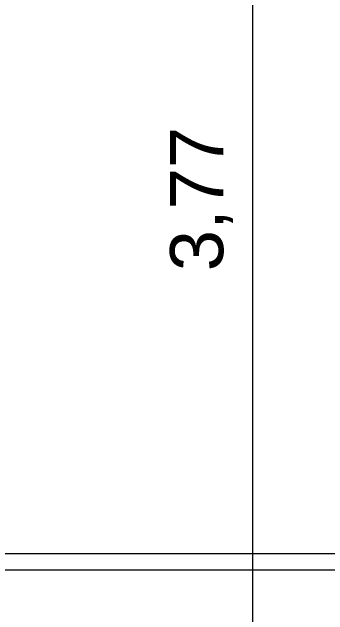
# Model space of a CAD drawing. Header units: millimetres. Extents: x -23755 to 62003, y -3000 to 6760.
# Drawn here: x 4850 to 5444, y 1285 to 2420 of the extents above; entities that cross this region are included whole.
import ezdxf

# ---------------------------------------------------------------- set-up
doc = ezdxf.new("R2010")
doc.units = ezdxf.units.MM
for name, color, linetype, lineweight in [('A-ANNO-DIMS', 211, 'Continuous', 9), ('A-ANNO-DIMS-50', 211, 'Continuous', 9), ('Corrimãos superiores', 7, 'Continuous', 9)]:
    doc.layers.add(name, color=color, linetype=linetype, lineweight=lineweight)
doc.styles.add('@Arial Unicode MS', font='', dxfattribs={"height": 100})
doc.styles.get('@Arial Unicode MS').set_extended_font_data('@Arial Unicode MS')
doc.dimstyles.new('CRT_-__Metros_-_Linha_de_chamada_3_5_mm_1', dxfattribs={"dimscale": 304.8, "dimtxt": 100.584485, "dimasz": 0.328084, "dimexe": 0.164042, "dimexo": 0.0625, "dimgap": 0.082021, "dimtad": 1, "dimlfac": 0.001, "dimrnd": 0.01, "dimzin": 0, "dimdsep": 46, "dimtxsty": '@Arial Unicode MS', "dimblk1": 'OBLIQUE', "dimblk2": 'OBLIQUE', "dimsah": 1, "dimcen": 0.09, "dimdle": 0.164042, "dimazin": 0, "dimtfac": 1, "dimtdec": 4, "dimtix": 1, "dimtmove": 0, "dimatfit": 3, "dimfxl": 0.984252, "dimfxlon": 1, "dimtvp": 1, "dimtolj": 1, "dimtzin": 0, "dimarcsym": 2})

# ---------------------------------------------------------------- blocks, each defined once
blk = doc.blocks.new('Tipo de corrimão superior - Corrimão superior_Interno_-3444834-B')
at = {"layer": 'Corrimãos superiores'}
for p, q in [((-7535.6, 1400), (-11044.6, 1400)), ((-11044.6, 1370), (-7525.9, 1370))]:
    blk.add_line(p, q, dxfattribs=at)
blk = doc.blocks.new('DIMBLOCK48-B')
at = {"layer": 'A-ANNO-DIMS-50', "lineweight": 18, "transparency": 16777216}
for p, q in [((5301.9, 3954.7), (5251.9, 4004.7)), ((5301.9, 3954.7), (5351.9, 3904.7)), ((5301.9, 180), (5251.9, 230)), ((5301.9, 180), (5351.9, 130))]:
    blk.add_line(p, q, dxfattribs=at)
at = {"layer": 'A-ANNO-DIMS-50', "transparency": 16777216}
for p, q in [((5301.9, 4004.7), (5301.9, 130)), ((5601.9, 3954.7), (5251.9, 3954.7)), ((5301.9, 3954.7), (5601.9, 3954.7)), ((5601.9, 180), (5251.9, 180)), ((5301.9, 180), (5601.9, 180))]:
    blk.add_line(p, q, dxfattribs=at)
at = {"layer": 'A-ANNO-DIMS-50', "color": 0, "transparency": 16777216, "insert": (5147.1, 1932.1), "char_height": 100, "width": 324.675, "attachment_point": 1, "rotation": 90, "line_spacing_factor": 1.117605, "style": '@Arial Unicode MS'}
blk.add_mtext('3,77', dxfattribs=at)
blk = doc.blocks.new('_Oblique')
at = {"color": 0, "linetype": 'ByBlock', "lineweight": -2}
blk.add_line((-0.5, -0.5), (0.5, 0.5), dxfattribs=at)

msp = doc.modelspace()

# ---------------------------------------------------------------- block references
at = {"layer": 'Corrimãos superiores'}
msp.add_blockref('Tipo de corrimão superior - Corrimão superior_Interno_-3444834-B', (13097.992, 0), dxfattribs=at)

# ---------------------------------------------------------------- dimensions: what is measured, and where the dimension line sits
at = {"layer": 'A-ANNO-DIMS'}
dim = msp.add_linear_dim(base=(5301.934, 180), p1=(5601.934, 3954.716), p2=(5601.934, 180), angle=90, dimstyle='CRT_-__Metros_-_Linha_de_chamada_3_5_mm_1', override={"dimpost": '<>', "dimfxl": 3774.716322}, dxfattribs=at)
dim.commit()
dim.dimension.update_dxf_attribs({"geometry": 'DIMBLOCK48-B', "text_midpoint": (5225.843, 2067.358)})

doc.saveas('drawing.dxf')
